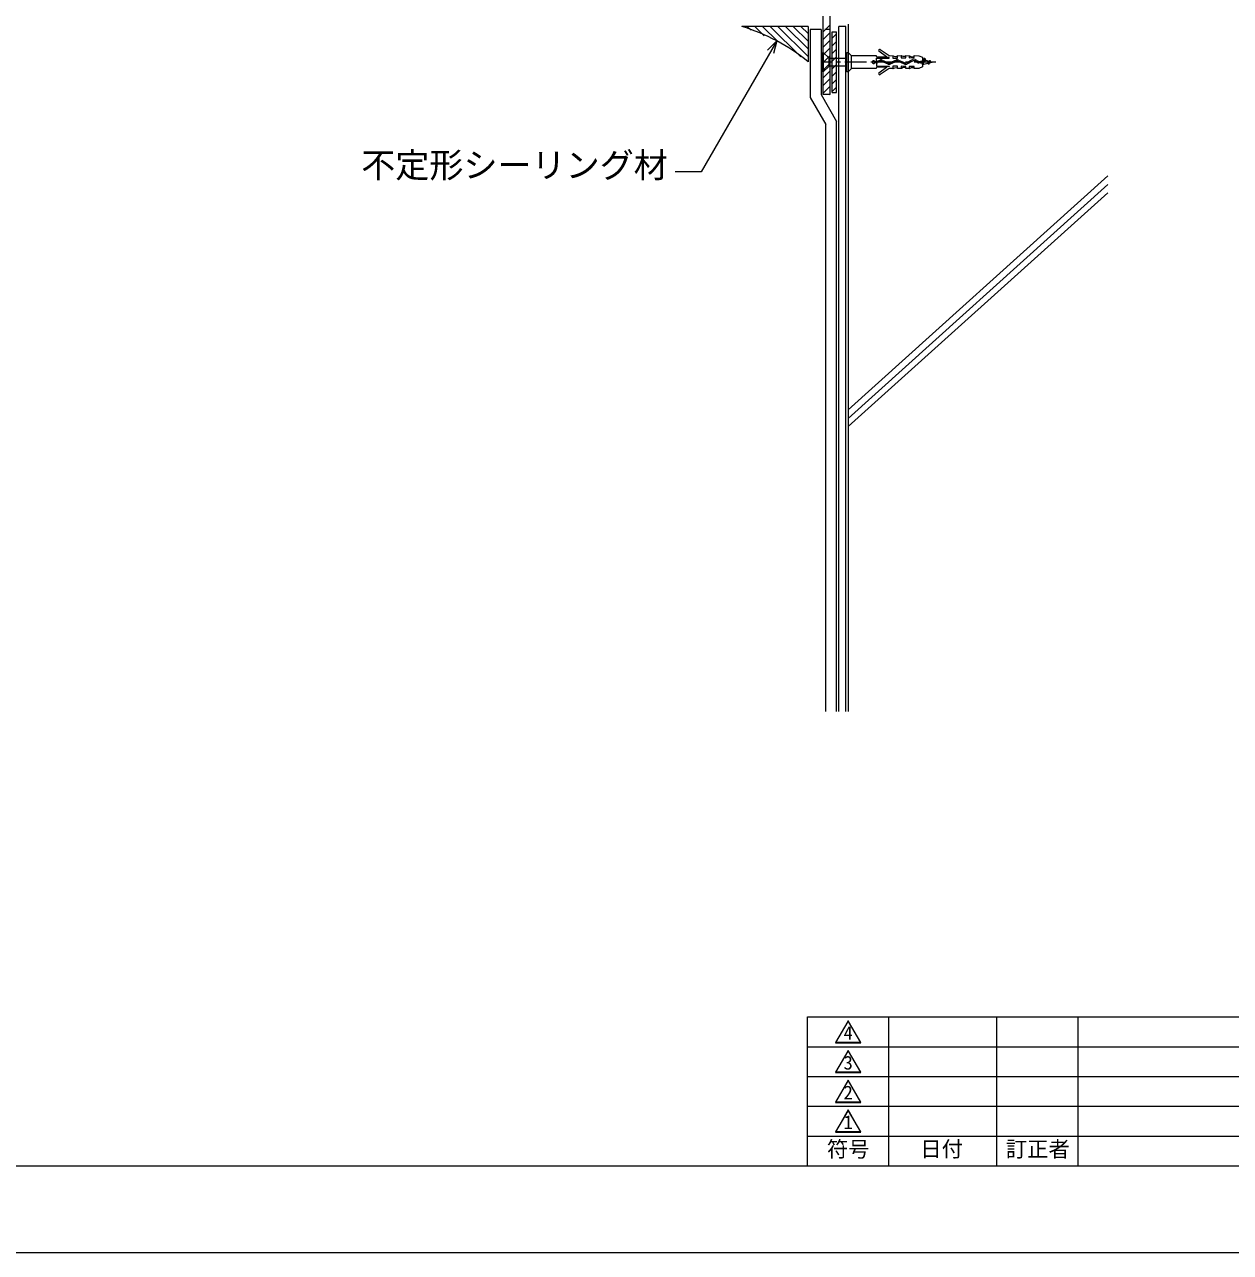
# Model space of a CAD drawing. Units: millimetres, scale not verified. Extents: x -840 to 840, y -594 to 594.
# Drawn here: x -274 to 283, y -594 to -27 of the extents above; entities that cross this region are included whole.
import ezdxf
from ezdxf.enums import TextEntityAlignment as Align

# ---------------------------------------------------------------- set-up
doc = ezdxf.new("R2010")
doc.units = ezdxf.units.MM
doc.header["$LTSCALE"] = 2
doc.linetypes.add('CHAIN1', pattern=[8, 5, -1, 1, -1])
doc.linetypes.add('DASHED1', pattern=[1.8, 1.2, -0.6])
for name, color, linetype, lineweight in [('0-0_輪郭線', 2, 'Continuous', 9), ('0-1_図面枠', 7, 'Continuous', 9), ('0-2_文字', 5, 'Continuous', 9), ('0-3_表題欄', 7, 'Continuous', 9), ('0-7_部材(積層鋼板)', 4, 'Continuous', 9), ('0-8_中心線', 2, 'CHAIN1', 9), ('0-9_躯体', 7, 'Continuous', 9), ('0-A_緩衝フォーム', 7, 'Continuous', 9), ('0-B_シーリング(IBｼﾘｺｰﾝ)', 4, 'Continuous', 9), ('0-C_IBｼｰﾄ', 7, 'Continuous', 9), ('0-D_部材(ﾋﾞｽ類)', 7, 'Continuous', 9), ('0-E_寸法線', 7, 'Continuous', 9)]:
    doc.layers.add(name, color=color, linetype=linetype, lineweight=lineweight)
doc.layers.add('0-4_0', color=7, linetype='Continuous')
doc.styles.add('ＭＳ ゴシック', font='')
doc.styles.get('ＭＳ ゴシック').set_extended_font_data('MS Gothic')

# ---------------------------------------------------------------- blocks, each defined once
blk = doc.blocks.new('囲い文字1')
at = {"layer": '0-2_文字'}
for p, q in [((-0.424, -22.663), (-0.539, -22.663)), ((-0.193, -22.263), (-0.309, -22.263)), ((0.038, -21.863), (-0.078, -21.863)), ((0.269, -21.463), (0.153, -21.463)), ((0.5, -21.063), (0.384, -21.063)), ((0.731, -20.663), (0.615, -20.663)), ((0.934, -20.263), (0.846, -20.263)), ((1.022, -20.263), (0.934, -20.263)), ((1.253, -20.663), (1.137, -20.663)), ((1.484, -21.063), (1.368, -21.063)), ((1.715, -21.463), (1.599, -21.463)), ((1.946, -21.863), (1.83, -21.863)), ((2.177, -22.263), (2.061, -22.263)), ((2.408, -22.663), (2.292, -22.663)), ((-2.272, -25.863), (-2.387, -25.863)), ((-2.041, -25.463), (-2.156, -25.463)), ((-1.81, -25.063), (-1.925, -25.063)), ((-1.579, -24.663), (-1.694, -24.663)), ((-1.348, -24.263), (-1.463, -24.263)), ((-1.117, -23.863), (-1.232, -23.863)), ((-0.886, -23.463), (-1.001, -23.463)), ((-0.655, -23.063), (-0.77, -23.063)), ((2.638, -23.063), (2.523, -23.063)), ((2.869, -23.463), (2.754, -23.463)), ((3.1, -23.863), (2.985, -23.863)), ((3.331, -24.263), (3.216, -24.263)), ((3.562, -24.663), (3.447, -24.663)), ((3.793, -25.063), (3.678, -25.063)), ((4.024, -25.463), (3.909, -25.463)), ((4.255, -25.863), (4.14, -25.863))]:
    blk.add_line(p, q, dxfattribs=at)
for points in [[(-2.329, -25.963), (0.934, -20.311), (0.934, -20.111), (-2.502, -26.063)], [(0.934, -20.311), (4.197, -25.963), (4.37, -26.063), (0.934, -20.111)], [(4.197, -25.963), (-2.329, -25.963), (-2.502, -26.063), (4.37, -26.063)]]:
    blk.add_lwpolyline(points, close=True, dxfattribs=at)
at = {"layer": '0-2_文字', "style": 'ＭＳ ゴシック'}
blk.add_text('1', height=3.651, dxfattribs=at).set_placement((-0.301, -26.315), align=Align.BOTTOM_LEFT)
blk = doc.blocks.new('U37')
at = {"layer": '0-4_0', "xscale": 3.446988, "yscale": 3.446988}
blk.add_blockref('囲い文字1', (8.327, 89.667), dxfattribs=at)
blk = doc.blocks.new('囲い文字2')
at = {"layer": '0-2_文字'}
for p, q in [((-13.922, 36.216), (-14.038, 36.216)), ((-13.691, 36.616), (-13.807, 36.616)), ((-13.488, 37.016), (-13.576, 37.016)), ((-13.4, 37.016), (-13.488, 37.016)), ((-13.169, 36.616), (-13.285, 36.616)), ((-12.938, 36.216), (-13.054, 36.216)), ((-15.77, 33.016), (-15.885, 33.016)), ((-15.539, 33.416), (-15.654, 33.416)), ((-15.308, 33.816), (-15.424, 33.816)), ((-15.077, 34.216), (-15.193, 34.216)), ((-14.846, 34.616), (-14.962, 34.616)), ((-14.615, 35.016), (-14.731, 35.016)), ((-14.384, 35.416), (-14.5, 35.416)), ((-14.153, 35.816), (-14.269, 35.816)), ((-12.707, 35.816), (-12.823, 35.816)), ((-12.477, 35.416), (-12.592, 35.416)), ((-12.246, 35.016), (-12.361, 35.016)), ((-12.015, 34.616), (-12.13, 34.616)), ((-11.784, 34.216), (-11.899, 34.216)), ((-11.553, 33.816), (-11.668, 33.816)), ((-11.322, 33.416), (-11.437, 33.416)), ((-11.091, 33.016), (-11.206, 33.016)), ((-16.694, 31.416), (-16.809, 31.416)), ((-16.463, 31.816), (-16.578, 31.816)), ((-16.232, 32.216), (-16.347, 32.216)), ((-16.001, 32.616), (-16.116, 32.616)), ((-10.86, 32.616), (-10.975, 32.616)), ((-10.629, 32.216), (-10.745, 32.216)), ((-10.398, 31.816), (-10.514, 31.816)), ((-10.167, 31.416), (-10.283, 31.416))]:
    blk.add_line(p, q, dxfattribs=at)
for points in [[(-16.751, 31.316), (-13.488, 36.968), (-13.488, 37.168), (-16.925, 31.216)], [(-13.488, 36.968), (-10.225, 31.316), (-10.052, 31.216), (-13.488, 37.168)], [(-10.225, 31.316), (-16.751, 31.316), (-16.925, 31.216), (-10.052, 31.216)]]:
    blk.add_lwpolyline(points, close=True, dxfattribs=at)
at = {"layer": '0-2_文字', "style": 'ＭＳ ゴシック'}
blk.add_text('2', height=3.651, dxfattribs=at).set_placement((-14.724, 30.963), align=Align.BOTTOM_LEFT)
blk = doc.blocks.new('U38')
at = {"layer": '0-4_0', "xscale": 3.446988, "yscale": 3.446988}
blk.add_blockref('囲い文字2', (58.041, -107.772), dxfattribs=at)
blk = doc.blocks.new('囲い文字3')
at = {"layer": '0-2_文字'}
for p, q in [((-5.245, 19.8), (-5.361, 19.8)), ((-5.042, 20.2), (-5.13, 20.2)), ((-4.954, 20.2), (-5.042, 20.2)), ((-4.723, 19.8), (-4.839, 19.8)), ((-7.093, 16.6), (-7.208, 16.6)), ((-6.862, 17), (-6.977, 17)), ((-6.631, 17.4), (-6.746, 17.4)), ((-6.4, 17.8), (-6.515, 17.8)), ((-6.169, 18.2), (-6.284, 18.2)), ((-5.938, 18.6), (-6.054, 18.6)), ((-5.707, 19), (-5.823, 19)), ((-5.476, 19.4), (-5.592, 19.4)), ((-4.492, 19.4), (-4.608, 19.4)), ((-4.261, 19), (-4.377, 19)), ((-4.03, 18.6), (-4.146, 18.6)), ((-3.799, 18.2), (-3.915, 18.2)), ((-3.568, 17.8), (-3.684, 17.8)), ((-3.337, 17.4), (-3.453, 17.4)), ((-3.107, 17), (-3.222, 17)), ((-2.876, 16.6), (-2.991, 16.6)), ((-8.247, 14.6), (-8.363, 14.6)), ((-8.017, 15), (-8.132, 15)), ((-7.786, 15.4), (-7.901, 15.4)), ((-7.555, 15.8), (-7.67, 15.8)), ((-7.324, 16.2), (-7.439, 16.2)), ((-2.645, 16.2), (-2.76, 16.2)), ((-2.414, 15.8), (-2.529, 15.8)), ((-2.183, 15.4), (-2.298, 15.4)), ((-1.952, 15), (-2.067, 15)), ((-1.721, 14.6), (-1.836, 14.6))]:
    blk.add_line(p, q, dxfattribs=at)
for points in [[(-8.305, 14.5), (-5.042, 20.152), (-5.042, 20.352), (-8.478, 14.4)], [(-5.042, 20.152), (-1.779, 14.5), (-1.605, 14.4), (-5.042, 20.352)], [(-1.779, 14.5), (-8.305, 14.5), (-8.478, 14.4), (-1.605, 14.4)]]:
    blk.add_lwpolyline(points, close=True, dxfattribs=at)
at = {"layer": '0-2_文字', "style": 'ＭＳ ゴシック'}
blk.add_text('3', height=3.651, dxfattribs=at).set_placement((-6.277, 14.147), align=Align.BOTTOM_LEFT)
blk = doc.blocks.new('U39')
at = {"layer": '0-4_0', "xscale": 3.446988, "yscale": 3.446988}
blk.add_blockref('囲い文字3', (28.926, -49.807), dxfattribs=at)
blk = doc.blocks.new('囲い文字4')
at = {"layer": '0-2_文字'}
for p, q in [((-7.482, 13.176), (-7.597, 13.176)), ((-7.251, 13.576), (-7.366, 13.576)), ((-7.02, 13.976), (-7.135, 13.976)), ((-6.789, 14.376), (-6.904, 14.376)), ((-6.558, 14.776), (-6.673, 14.776)), ((-6.327, 15.176), (-6.442, 15.176)), ((-6.096, 15.576), (-6.211, 15.576)), ((-5.865, 15.976), (-5.981, 15.976)), ((-5.662, 16.376), (-5.75, 16.376)), ((-5.574, 16.376), (-5.662, 16.376)), ((-5.343, 15.976), (-5.458, 15.976)), ((-5.112, 15.576), (-5.227, 15.576)), ((-4.881, 15.176), (-4.997, 15.176)), ((-4.65, 14.776), (-4.766, 14.776)), ((-4.419, 14.376), (-4.535, 14.376)), ((-4.188, 13.976), (-4.304, 13.976)), ((-3.957, 13.576), (-4.073, 13.576)), ((-3.726, 13.176), (-3.842, 13.176)), ((-8.867, 10.776), (-8.983, 10.776)), ((-8.636, 11.176), (-8.752, 11.176)), ((-8.405, 11.576), (-8.521, 11.576)), ((-8.174, 11.976), (-8.29, 11.976)), ((-7.944, 12.376), (-8.059, 12.376)), ((-7.713, 12.776), (-7.828, 12.776)), ((-3.495, 12.776), (-3.611, 12.776)), ((-3.264, 12.376), (-3.38, 12.376)), ((-3.034, 11.976), (-3.149, 11.976)), ((-2.803, 11.576), (-2.918, 11.576)), ((-2.572, 11.176), (-2.687, 11.176)), ((-2.341, 10.776), (-2.456, 10.776))]:
    blk.add_line(p, q, dxfattribs=at)
for points in [[(-8.925, 10.676), (-5.662, 16.328), (-5.662, 16.528), (-9.098, 10.576)], [(-5.662, 16.328), (-2.398, 10.676), (-2.225, 10.576), (-5.662, 16.528)], [(-2.398, 10.676), (-8.925, 10.676), (-9.098, 10.576), (-2.225, 10.576)]]:
    blk.add_lwpolyline(points, close=True, dxfattribs=at)
at = {"layer": '0-2_文字', "style": 'ＭＳ ゴシック'}
blk.add_text('4', height=3.651, dxfattribs=at).set_placement((-6.897, 10.323), align=Align.BOTTOM_LEFT)
blk = doc.blocks.new('U40')
at = {"layer": '0-4_0', "xscale": 3.446988, "yscale": 3.446988}
blk.add_blockref('囲い文字4', (31.063, -36.626), dxfattribs=at)
blk = doc.blocks.new('T16')
at = {"layer": '0-3_表題欄'}
for p, q in [((0, 137.5), (900, 137.5)), ((0, 0), (0, 137.5)), ((75, 0), (75, 137.5)), ((175, 0), (175, 137.5)), ((250, 0), (250, 137.5)), ((900, 0), (900, 137.5)), ((0, 110), (900, 110)), ((0, 82.5), (900, 82.5)), ((0, 55), (900, 55)), ((0, 27.5), (900, 27.5)), ((0, 0), (900, 0))]:
    blk.add_line(p, q, dxfattribs=at)
for name, p in [('U40', (25.953, 113.75)), ('U39', (25.953, 86.25)), ('U38', (25.953, 58.75)), ('U37', (25.953, 31.25))]:
    blk.add_blockref(name, p, dxfattribs=at)
at = {"layer": '0-3_表題欄', "style": 'ＭＳ ゴシック'}
for s, p in [('符号', (17.895, 3.902)), ('日付', (104.172, 4.044)), ('訂正者', (183.145, 3.939)), ('訂正概要', (535.895, 3.977))]:
    blk.add_text(s, height=14.43, dxfattribs=at).set_placement(p, align=Align.BOTTOM_LEFT)

msp = doc.modelspace()

# ---------------------------------------------------------------- linework, layer by layer
at = {"layer": '0-0_輪郭線'}
msp.add_lwpolyline([(800, 554), (-800, 554), (-800, -554), (800, -554)], close=True, dxfattribs=at)
at = {"layer": '0-1_図面枠'}
msp.add_lwpolyline([(840, -594), (840, 594), (-840, 594), (-840, -594)], close=True, dxfattribs=at)
at = {"layer": '0-7_部材(積層鋼板)', "color": 7}
for p, q in [((94.711, -59.191), (94.711, 80.809)), ((97.877, -59.191), (97.877, 80.809)), ((97.877, -59.191), (94.711, -59.191))]:
    msp.add_line(p, q, dxfattribs=at)
at = {"layer": '0-7_部材(積層鋼板)', "color": 7, "linetype": 'DASHED1'}
msp.add_line((97.877, -29.191), (94.711, -29.191), dxfattribs=at)
at = {"layer": '0-7_部材(積層鋼板)'}
for p, q in [((94.711, -33.718), (97.877, -30.551)), ((94.711, -37.253), (97.877, -34.087)), ((94.711, -40.789), (97.877, -37.622)), ((94.711, -44.324), (97.877, -41.158)), ((94.711, -47.86), (97.877, -44.693)), ((94.711, -51.395), (97.877, -48.229)), ((94.711, -54.931), (97.877, -51.764)), ((94.711, -58.467), (97.877, -55.3)), ((97.522, -59.191), (97.877, -58.835))]:
    msp.add_line(p, q, dxfattribs=at)
msp.add_lwpolyline([(94.711, -30.182), (95.702, -29.191), (97.877, -27.016)], dxfattribs=at)
at = {"layer": '0-8_中心線'}
msp.add_line((146.779, -44.191), (94.711, -44.191), dxfattribs=at)
at = {"layer": '0-9_躯体'}
for p, q in [((106.211, -26.691), (106.211, -344.191)), ((226.211, -96.778), (106.211, -204.746)), ((226.211, -100.681), (106.211, -208.758)), ((226.211, -104.507), (106.211, -212.518))]:
    msp.add_line(p, q, dxfattribs=at)
at = {"layer": '0-A_緩衝フォーム'}
for p, q in [((101.877, -344.191), (101.877, -27.691)), ((105.211, -27.691), (101.877, -27.691)), ((105.211, -344.191), (105.211, -27.691))]:
    msp.add_line(p, q, dxfattribs=at)
at = {"layer": '0-B_シーリング(IBｼﾘｺｰﾝ)', "color": 7}
for p, q in [((87.711, -27.691), (57.184, -27.691)), ((87.711, -27.691), (87.711, -44.035)), ((98.877, -58.191), (98.877, -30.191)), ((98.877, -30.191), (100.877, -30.191)), ((100.877, -58.191), (100.877, -30.191)), ((98.877, -58.191), (100.877, -58.191))]:
    msp.add_line(p, q, dxfattribs=at)
at = {"layer": '0-B_シーリング(IBｼﾘｺｰﾝ)'}
for p, q in [((61.387, -29.447), (59.63, -27.691)), ((67.461, -31.986), (63.165, -27.691)), ((73.76, -34.75), (66.701, -27.691)), ((84.333, -41.787), (70.237, -27.691)), ((87.711, -41.629), (73.772, -27.691)), ((87.711, -38.094), (77.308, -27.691)), ((87.711, -34.558), (80.843, -27.691)), ((87.711, -31.023), (84.379, -27.691)), ((98.877, -33.087), (100.877, -31.087)), ((98.877, -36.622), (100.877, -34.622)), ((98.877, -40.158), (100.877, -38.158)), ((98.877, -43.693), (100.877, -41.693)), ((98.877, -47.229), (100.877, -45.229)), ((98.877, -50.764), (100.877, -48.764)), ((98.877, -54.3), (100.877, -52.3)), ((98.877, -57.835), (100.877, -55.835))]:
    msp.add_line(p, q, dxfattribs=at)
at = {"layer": '0-B_シーリング(IBｼﾘｺｰﾝ)', "color": 7}
msp.add_arc((30.262, -114.653), 91.034, 50.87127, 72.79891, dxfattribs=at)
at = {"layer": '0-C_IBｼｰﾄ'}
for p, q in [((88.711, -29.191), (88.711, -60.53)), ((93.711, -29.191), (88.711, -29.191)), ((88.711, -60.53), (95.877, -72.943)), ((95.877, -344.191), (95.877, -72.943)), ((100.877, -344.191), (100.877, -71.604))]:
    msp.add_line(p, q, dxfattribs=at)
msp.add_lwpolyline([(93.711, -29.191), (93.711, -59.191), (100.877, -71.604)], dxfattribs=at)
at = {"layer": '0-D_部材(ﾋﾞｽ類)'}
for p, q in [((94.711, -39.691), (94.711, -48.691)), ((106.211, -39.694), (106.211, -48.688)), ((97.541, -45.861), (97.541, -42.521)), ((105.609, -42.521), (97.955, -42.521)), ((107.726, -47.191), (107.726, -41.191)), ((118.619, -43.876), (119.429, -43.876)), ((119.429, -44.506), (118.619, -44.506)), ((118.638, -43.842), (119.429, -43.842)), ((119.429, -44.539), (118.638, -44.539)), ((119.725, -43.819), (121.175, -43.238)), ((119.74, -43.776), (121.164, -43.207)), ((121.422, -43.854), (119.971, -44.435)), ((121.41, -43.823), (119.982, -44.394)), ((124.679, -45.126), (121.727, -43.858)), ((124.693, -45.095), (121.74, -43.827)), ((122.016, -43.261), (124.924, -44.609)), ((122.03, -43.23), (124.938, -44.578)), ((124.214, -42.011), (123.955, -41.813)), ((125.397, -44.585), (128.595, -43.217)), ((125.41, -44.616), (128.609, -43.248)), ((128.816, -43.728), (125.65, -45.099)), ((128.829, -43.758), (125.663, -45.129)), ((132.211, -45.216), (129.19, -43.764)), ((132.218, -45.182), (129.204, -43.734)), ((129.462, -43.256), (132.526, -44.634)), ((129.475, -43.225), (132.54, -44.604)), ((133.109, -44.567), (136.032, -43.019)), ((133.126, -44.595), (136.047, -43.049)), ((136.325, -43.602), (133.356, -45.189)), ((136.34, -43.631), (133.372, -45.218)), ((138.201, -44.365), (136.883, -43.637)), ((138.217, -44.336), (136.899, -43.608)), ((137.166, -43.049), (138.533, -43.775)), ((137.182, -43.02), (138.549, -43.745)), ((138.906, -43.868), (138.906, -43.834)), ((138.906, -43.834), (140.609, -43.854)), ((138.906, -44.547), (138.906, -44.514)), ((140.609, -44.527), (138.906, -44.547)), ((140.609, -45.364), (141.66, -42.353)), ((140.609, -45.077), (141.56, -42.353)), ((140.609, -42.898), (140.93, -42.984)), ((140.609, -45.484), (142.014, -43.274)), ((143.071, -44.824), (143.724, -43.732)), ((143.386, -45.139), (143.957, -43.499)), ((143.486, -45.139), (144.057, -43.499)), ((143.668, -44.664), (144.195, -43.859)), ((97.955, -45.861), (105.609, -45.861)), ((124.214, -46.371), (123.955, -46.568))]:
    msp.add_line(p, q, dxfattribs=at)
for points in [[(97.248, -42.228), (94.711, -39.691), (94.411, -39.691), (94.411, -48.691), (94.711, -48.691), (97.248, -46.154)], [(107.667, -47.231), (106.211, -48.688), (105.609, -48.688), (105.609, -39.694), (106.211, -39.694), (107.667, -41.15)], [(119.466, -41.813), (123.955, -41.813), (120.49, -39.165)], [(121.022, -38.442), (125.22, -41.191), (126.82, -41.28), (126.82, -42.346), (129.042, -42.346), (129.042, -41.191), (130.66, -41.28), (130.66, -42.293), (132.865, -42.222), (132.865, -41.191), (134.482, -41.28), (134.482, -42.151), (136.705, -42.08), (136.705, -41.191), (138.845, -41.299), (140.609, -41.941), (140.609, -46.441), (138.845, -47.083), (136.705, -47.191), (136.705, -46.302), (134.482, -46.231), (134.482, -47.102), (132.865, -47.191), (132.865, -46.16), (130.66, -46.088), (130.66, -47.102), (129.042, -47.191), (129.042, -46.035), (126.82, -46.035), (126.82, -47.102), (125.22, -47.191), (121.022, -49.939)], [(107.809, -41.209), (119.146, -41.209), (119.146, -41.226), (119.181, -41.298), (119.181, -41.369), (119.217, -41.44), (119.263, -41.648)], [(119.358, -43.842), (119.358, -42.346), (125.22, -42.346), (125.22, -42.08), (124.467, -42.08)], [(119.358, -44.539), (119.358, -46.035), (125.22, -46.035), (125.22, -46.302), (124.467, -46.302)], [(126.82, -41.28), (127.069, -41.28), (127.834, -41.582), (129.042, -41.617)], [(132.865, -41.671), (131.656, -41.653), (130.856, -41.28), (130.66, -41.28)], [(134.482, -41.28), (134.66, -41.28), (135.496, -41.724), (136.705, -41.742)], [(140.609, -43.868), (139.632, -43.868), (139.632, -44.514), (140.609, -44.514)], [(140.609, -43.405), (140.93, -42.984), (141.56, -42.353), (141.66, -42.353), (142.014, -43.274), (143.724, -43.732), (143.957, -43.499), (144.057, -43.499), (144.195, -43.859), (145.435, -44.191), (143.668, -44.664), (143.486, -45.139), (143.386, -45.139), (143.071, -44.824), (140.609, -45.484)], [(119.263, -46.733), (119.217, -46.942), (119.181, -47.013), (119.181, -47.084), (119.146, -47.155), (119.146, -47.173), (107.809, -47.173)], [(120.49, -49.216), (123.955, -46.568), (119.466, -46.568)], [(126.82, -47.102), (127.069, -47.102), (127.834, -46.8), (129.042, -46.764)], [(132.865, -46.711), (131.656, -46.728), (130.856, -47.102), (130.66, -47.102)], [(134.482, -47.102), (134.66, -47.102), (135.496, -46.657), (136.705, -46.64)]]:
    msp.add_lwpolyline(points, dxfattribs=at)
for centre, radius, start, end in [((120.762, -38.808), 0.449, 54.60963, 232.61817), ((97.955, -41.521), 1, 225, 270), ((107.809, -41.009), 0.2, 225, 270), ((118.05, -44.191), 0.683, 30.64443, 329.35557), ((118.05, -44.191), 0.65, 28.99242, 331.00758), ((119.466, -41.606), 0.207, 191.62481, 270), ((119.429, -43.079), 0.763, 270, 294.02488), ((119.429, -43.079), 0.796, 270, 291.80677), ((119.429, -43.079), 1.427, 270, 292.80926), ((119.429, -43.079), 1.46, 270, 291.80677), ((121.57, -44.224), 1.095, 65.12729, 111.7854), ((121.57, -44.224), 1.062, 65.12729, 111.82813), ((121.57, -44.224), 0.431, 66.76335, 111.79863), ((121.57, -44.224), 0.398, 66.76335, 111.80677), ((124.467, -41.58), 0.5, 239.57286, 270), ((125.175, -44.003), 1.228, 246.1713, 293.41182), ((125.175, -44.003), 1.194, 246.1713, 293.41182), ((125.175, -44.067), 0.597, 245.12729, 293.15958), ((125.175, -44.067), 0.564, 245.12729, 293.15958), ((129.026, -44.224), 1.095, 65.77806, 113.15958), ((129.026, -44.224), 1.062, 65.77806, 113.15958), ((129.003, -44.153), 0.465, 64.33266, 113.72188), ((129.003, -44.153), 0.431, 64.33266, 113.72188), ((132.793, -44.135), 1.228, 241.72501, 298.14051), ((132.793, -44.135), 1.194, 241.21205, 298.14075), ((132.793, -44.1), 0.597, 243.40833, 303.92435), ((132.793, -44.1), 0.564, 243.33961, 304.09914), ((136.606, -44.104), 1.228, 62.04844, 117.90101), ((136.606, -44.104), 1.194, 62.04844, 117.90101), ((136.606, -44.129), 0.597, 60.58068, 118.12344), ((136.606, -44.129), 0.564, 60.56891, 118.12344), ((138.906, -43.087), 1.46, 241.08802, 270), ((138.906, -43.087), 1.427, 241.08803, 270), ((138.906, -43.071), 0.796, 242.04844, 270), ((138.906, -43.071), 0.763, 242.04844, 270), ((97.955, -46.861), 1, 90, 135), ((107.809, -47.373), 0.2, 90, 135), ((119.466, -46.775), 0.207, 90, 168.37519), ((120.762, -49.573), 0.449, 127.38183, 305.39037), ((124.467, -46.802), 0.5, 90, 120.42714)]:
    msp.add_arc(centre, radius, start, end, dxfattribs=at)
at = {"layer": '0-E_寸法線'}
for p, q in [((73.231, -34.398), (38.272, -94.95)), ((38.272, -94.95), (26.272, -94.95))]:
    msp.add_line(p, q, dxfattribs=at)
msp.add_lwpolyline([(68.989, -38.641), (73.231, -34.398), (71.679, -40.194)], dxfattribs=at)

# ---------------------------------------------------------------- block references
at = {"layer": '0-3_表題欄', "xscale": 0.5, "yscale": 0.5}
msp.add_blockref('T16', (87.5, -554), dxfattribs=at)

# ---------------------------------------------------------------- texts
at = {"layer": '0-2_文字', "color": 7, "style": 'ＭＳ ゴシック'}
msp.add_text('不定形シーリング材', height=11.54, dxfattribs=at).set_placement((-118.721, -101.009), align=Align.BOTTOM_LEFT)

doc.saveas('drawing.dxf')
